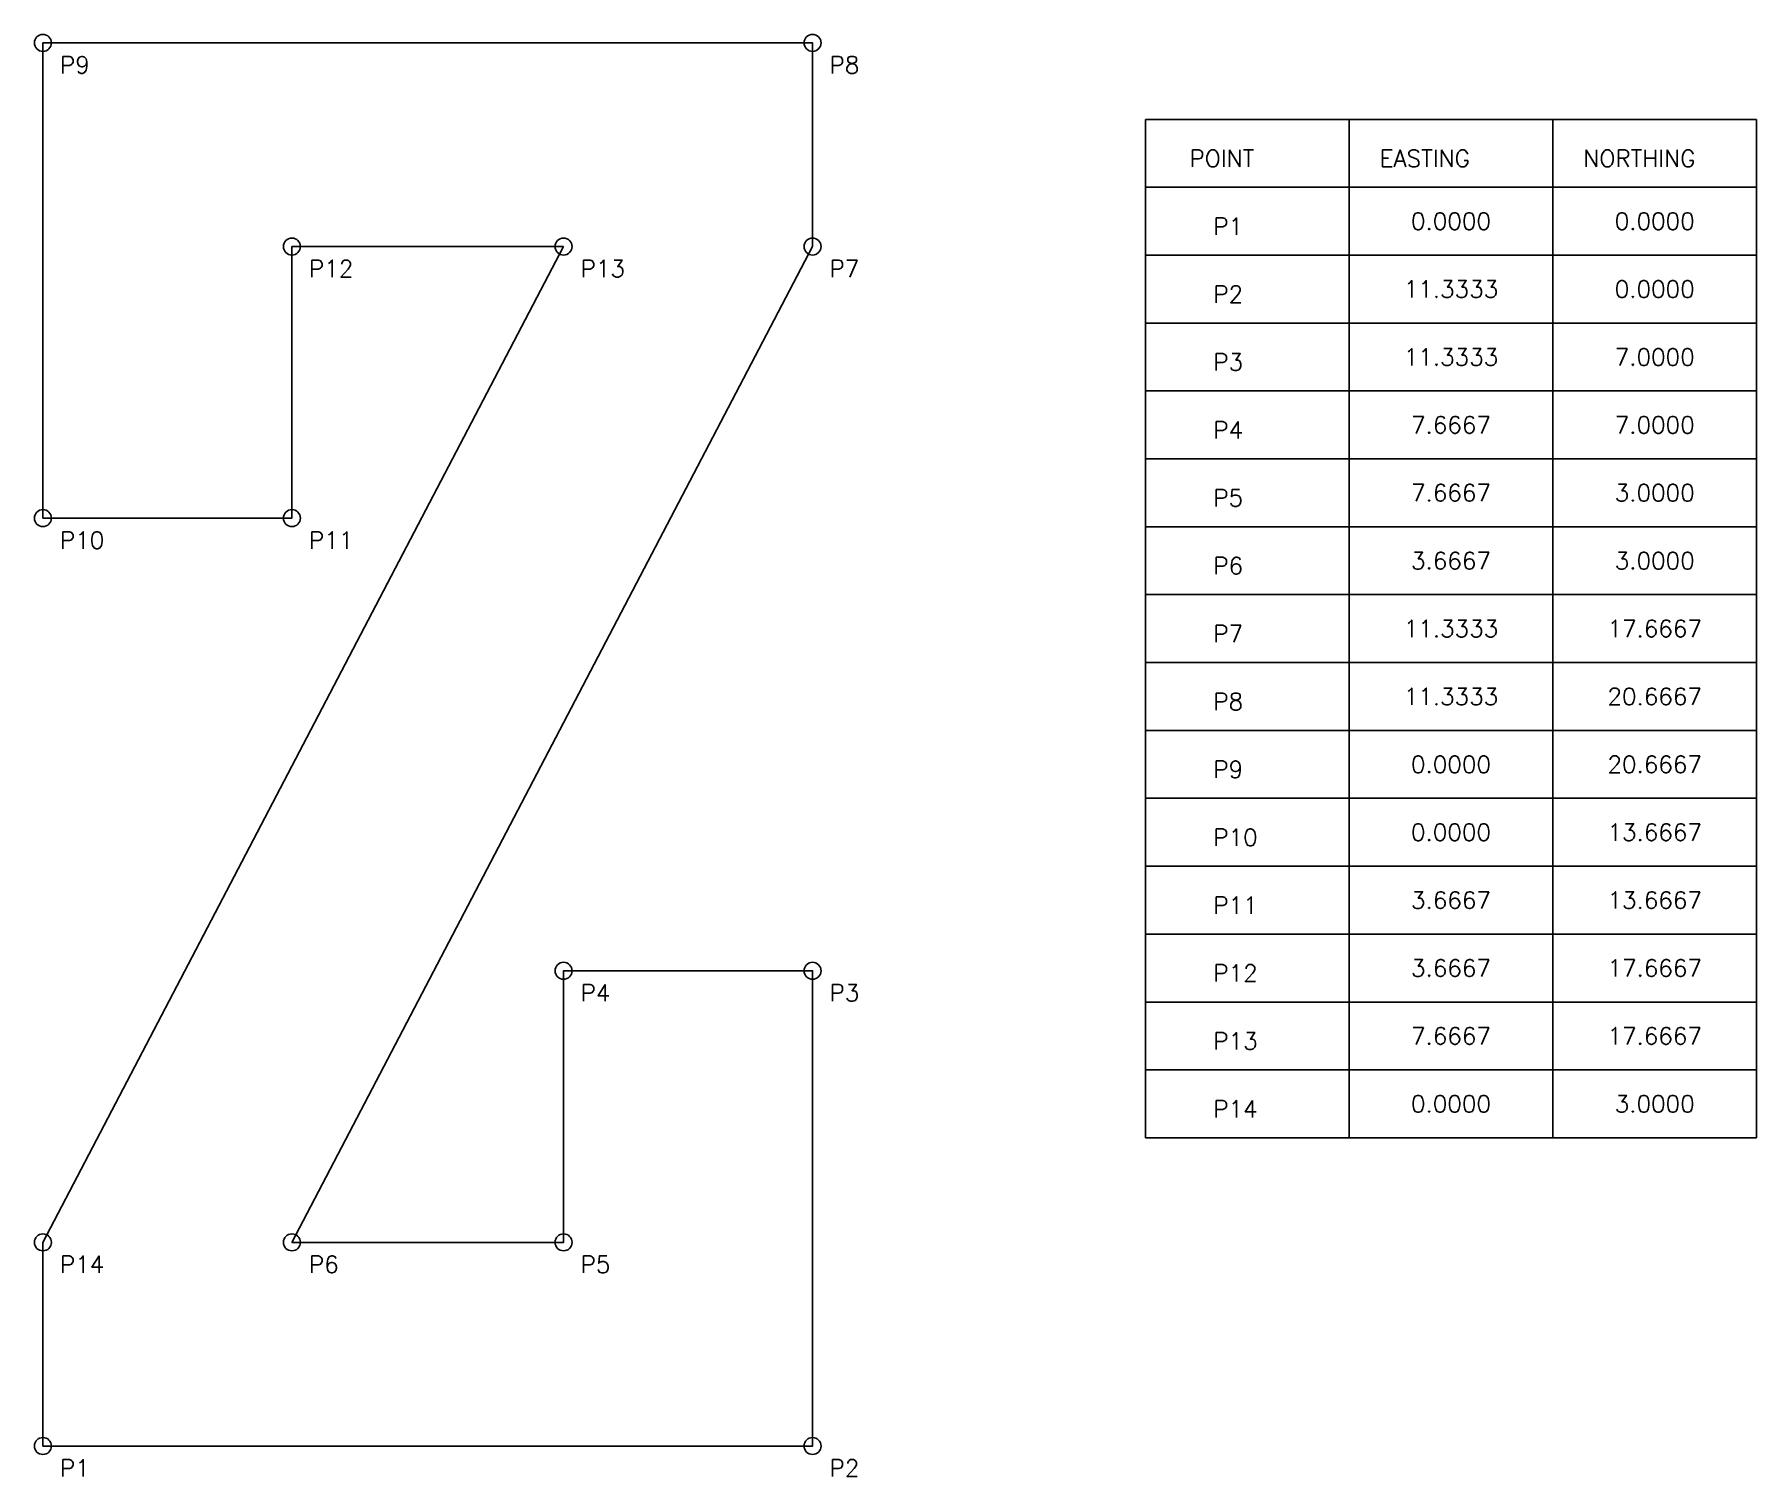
# Model space of a CAD drawing. Header units: inches. Extents: x -0.1 to 25.2, y -0.5 to 20.8.
import ezdxf
from ezdxf.enums import TextEntityAlignment as Align

# ---------------------------------------------------------------- set-up
doc = ezdxf.new("R2010")
doc.units = ezdxf.units.IN
doc.header["$MEASUREMENT"] = 0
doc.layers.add('LETTERE', color=7, linetype='Continuous')
doc.styles.add('romans', font='romans.shx', dxfattribs={"height": 0.25})

msp = doc.modelspace()

# ---------------------------------------------------------------- linework, layer by layer
for p, q in [((16.234, 19.54), (25.234, 19.54)), ((16.234, 19.54), (16.234, 16.54)), ((16.234, 19.54), (16.234, 4.54)), ((19.234, 19.54), (19.234, 16.54)), ((19.234, 19.54), (19.234, 4.54)), ((22.234, 19.54), (22.234, 16.54)), ((22.234, 19.54), (22.234, 4.54)), ((25.234, 19.54), (25.234, 16.54)), ((25.234, 19.54), (25.234, 4.54)), ((16.234, 18.54), (25.234, 18.54)), ((16.234, 17.54), (25.234, 17.54)), ((16.234, 16.54), (25.234, 16.54)), ((16.234, 15.54), (25.234, 15.54)), ((16.234, 14.54), (25.234, 14.54)), ((16.234, 13.54), (25.234, 13.54)), ((16.234, 12.54), (25.234, 12.54)), ((16.234, 11.54), (25.234, 11.54)), ((16.234, 10.54), (25.234, 10.54)), ((16.234, 9.54), (25.234, 9.54)), ((16.234, 8.54), (25.234, 8.54)), ((16.234, 7.54), (25.234, 7.54)), ((16.234, 6.54), (25.234, 6.54)), ((16.234, 5.54), (25.234, 5.54)), ((16.234, 4.54), (25.234, 4.54))]:
    msp.add_line(p, q)
at = {"color": 3}
for centre in [(0, 20.667), (11.333, 20.667), (3.667, 17.667), (7.667, 17.667), (11.333, 17.667), (0, 13.667), (3.667, 13.667), (7.667, 7), (11.333, 7), (0, 3), (3.667, 3), (7.667, 3), (0, 0), (11.333, 0)]:
    msp.add_circle(centre, 0.125, dxfattribs=at)
at = {"layer": 'LETTERE', "color": 1}
for points in [[(7.667, 17.667), (3.667, 17.667), (3.667, 13.667), (0, 13.667), (0, 20.667), (11.333, 20.667), (11.333, 17.667)], [(7.667, 17.667), (0, 3)], [(3.667, 3), (11.333, 17.667)], [(3.667, 3), (7.667, 3), (7.667, 7), (11.333, 7), (11.333, 0), (0, 0), (0, 3)]]:
    msp.add_lwpolyline(points, dxfattribs=at)

# ---------------------------------------------------------------- texts
at = {"style": 'romans'}
for s, p in [('P9', (0.25, 20.217)), ('P8', (11.583, 20.217)), ('POINT', (16.884, 18.84)), ('EASTING', (19.684, 18.84)), ('NORTHING', (22.684, 18.84)), ('P1', (17.234, 17.84)), ('P12', (3.917, 17.217)), ('P13', (7.917, 17.217)), ('P7', (11.583, 17.217)), ('P2', (17.234, 16.84)), ('P3', (17.234, 15.84)), ('P4', (17.234, 14.84)), ('P5', (17.234, 13.84)), ('P10', (0.25, 13.217)), ('P11', (3.917, 13.217)), ('P6', (17.234, 12.84)), ('P7', (17.234, 11.84)), ('P8', (17.234, 10.84)), ('P9', (17.234, 9.84)), ('P10', (17.234, 8.84)), ('P11', (17.234, 7.84)), ('P12', (17.234, 6.84)), ('P4', (7.917, 6.55)), ('P3', (11.583, 6.55)), ('P13', (17.234, 5.84)), ('P14', (17.234, 4.84)), ('P14', (0.25, 2.55)), ('P6', (3.917, 2.55)), ('P5', (7.917, 2.55)), ('P1', (0.25, -0.45)), ('P2', (11.583, -0.45))]:
    msp.add_text(s, height=0.25, dxfattribs=at).set_placement(p)
for s, p in [('0.0000', (20.734, 18.04)), ('0.0000', (23.734, 18.04)), ('11.3333', (20.734, 17.04)), ('0.0000', (23.734, 17.04)), ('11.3333', (20.734, 16.04)), ('7.0000', (23.734, 16.04)), ('7.6667', (20.734, 15.04)), ('7.0000', (23.734, 15.04)), ('7.6667', (20.734, 14.04)), ('3.0000', (23.734, 14.04)), ('3.6667', (20.734, 13.04)), ('3.0000', (23.734, 13.04)), ('11.3333', (20.734, 12.04)), ('17.6667', (23.734, 12.04)), ('11.3333', (20.734, 11.04)), ('20.6667', (23.734, 11.04)), ('0.0000', (20.734, 10.04)), ('20.6667', (23.734, 10.04)), ('0.0000', (20.734, 9.04)), ('13.6667', (23.734, 9.04)), ('3.6667', (20.734, 8.04)), ('13.6667', (23.734, 8.04)), ('3.6667', (20.734, 7.04)), ('17.6667', (23.734, 7.04)), ('7.6667', (20.734, 6.04)), ('17.6667', (23.734, 6.04)), ('0.0000', (20.734, 5.04)), ('3.0000', (23.734, 5.04))]:
    msp.add_text(s, height=0.25, dxfattribs=at).set_placement(p, align=Align.MIDDLE_CENTER)

doc.saveas('drawing.dxf')
